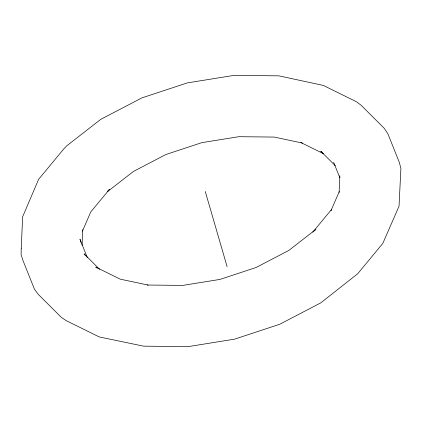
<?xml version="1.0" encoding="UTF-8"?>
<svg xmlns="http://www.w3.org/2000/svg" width="422" height="422" viewBox="0 0 422 422"><rect width="100%" height="100%" fill="white"/><g stroke="black" fill="none" stroke-linecap="round" stroke-linejoin="round"><path stroke-width="0.63" d="M82.063 245.266L82.77 229.668M339.114 192.432L339.868 175.752M82.432 231.135L90.793 211.907L109.446 189.362L107.362 191.514M331.201 210.14L339.309 191.493M331.054 210.562L331.534 209.476L312.781 232.137M314.126 230.945L315.92 229.352L288.864 250.404L256.128 267.485L219.931 279.422L182.747 285.404L147.114 285.024M107.563 191.572L133.405 171.464L165.93 154.494L201.885 142.636L238.826 136.696L274.226 137.071L302.468 143.058M148.127 285.066L120.254 279.158L95.731 267.068L97.334 268.123M300.965 142.589L323.616 153.761M322.271 152.331L320.731 151.187L335.311 165.73M99.629 269.326L84.084 253.822L85.207 255.342M333.644 162.317L339.837 177.778M87.354 257.684L79.964 239.227L80.934 242.286M205.261 191.467L227.115 266.688M21.232 248.162L21.1 254.587L23.041 260.696L34.477 289.26L38.228 294.313L61.491 317.518L66.301 320.688L99.212 336.925L143.58 346.156L188.107 346.631L234.569 339.151L279.797 324.238L320.709 302.901L357.65 273.804L382.823 243.388L399.033 206.2L400.9 168.415L399.265 162.233L387.818 133.647L384.331 128.415L361.01 105.152L356.379 101.723L323.342 85.429L278.852 75.844L234.089 75.369L187.384 82.886L141.919 97.883L100.795 119.331L66.813 145.775L63.891 148.792L38.624 179.324L22.656 216.744L21.232 248.162"/></g></svg>
